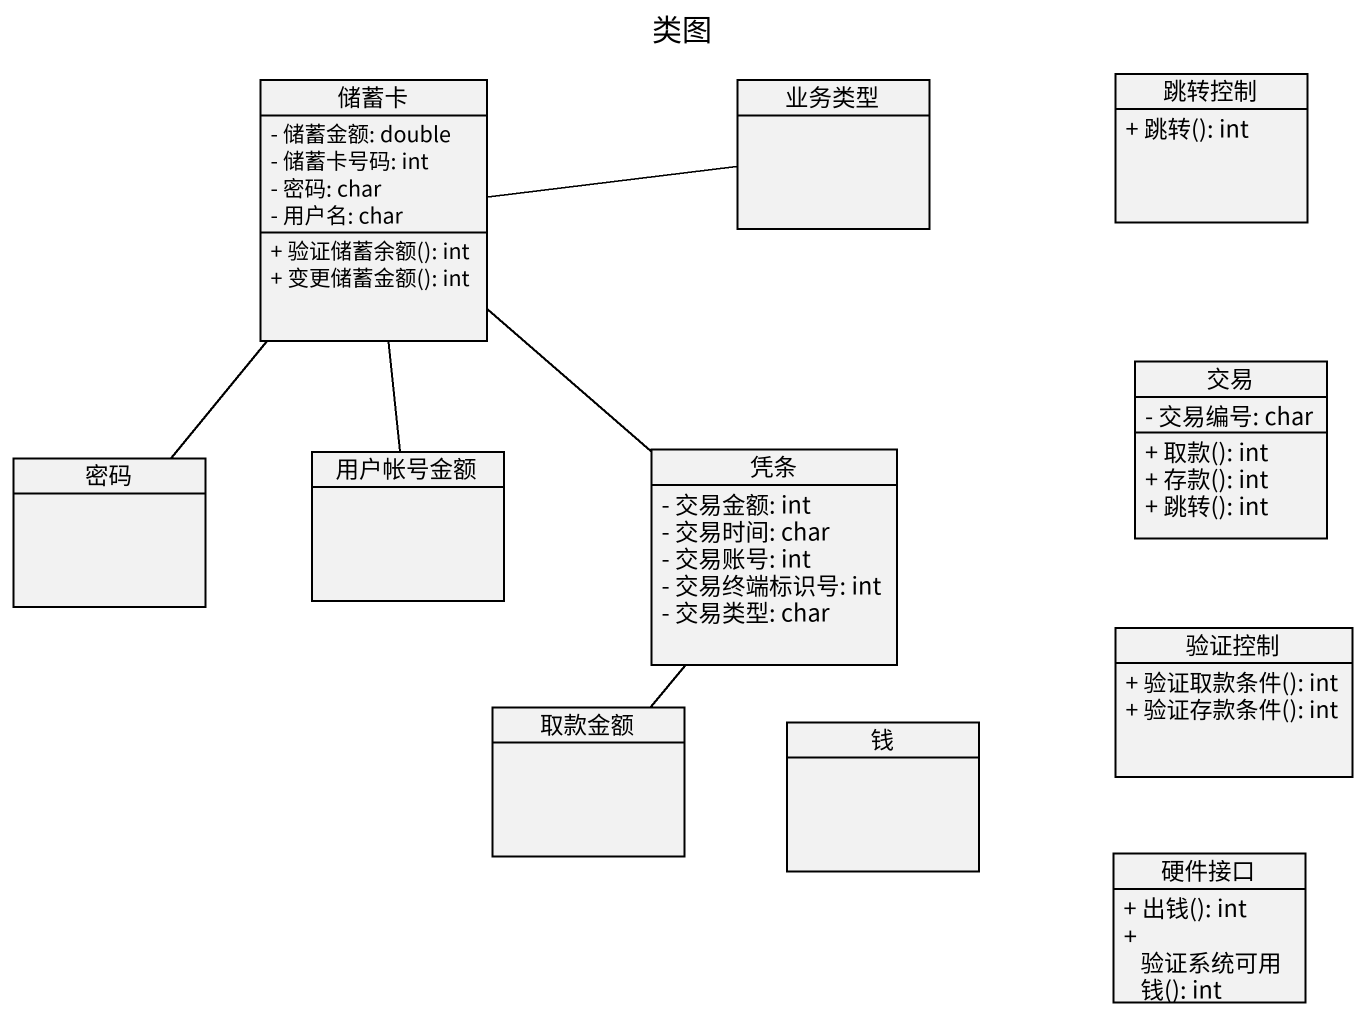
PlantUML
@startuml
title 类图
hide circle
hide empty members
skinparam classAttributeIconSize 0
class 储蓄卡 {
  - 储蓄金额: double
  - 储蓄卡号码: int
  - 密码: char
  - 用户名: char
  + 验证储蓄余额(): int
  + 变更储蓄金额(): int
}
class 业务类型
class 跳转控制 {
  + 跳转(): int
}
class 交易 {
  - 交易编号: char
  + 取款(): int
  + 存款(): int
  + 跳转(): int
}
class 密码
class 用户帐号金额
class 凭条 {
  - 交易金额: int
  - 交易时间: char
  - 交易账号: int
  - 交易终端标识号: int
  - 交易类型: char
}
class 验证控制 {
  + 验证取款条件(): int
  + 验证存款条件(): int
}
class 取款金额
class 钱
class 硬件接口 {
  + 出钱(): int
  + 验证系统可用钱(): int
}
储蓄卡 -right- 业务类型
储蓄卡 -- 密码
储蓄卡 -- 用户帐号金额
储蓄卡 -- 凭条
凭条 -- 取款金额
@enduml
